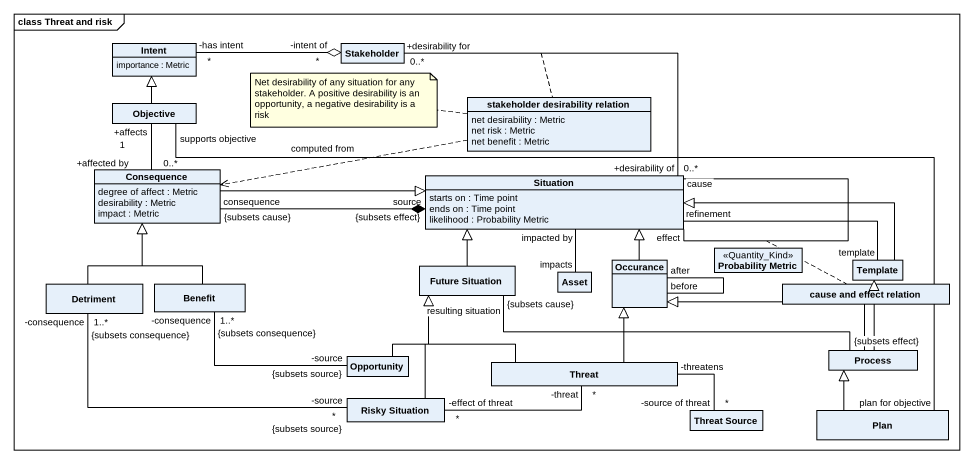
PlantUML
@startuml
mainframe class Threat and risk
hide circle
hide empty members
class Intent {
  importance : Metric
}
class Stakeholder
class "stakeholder desirability relation" as stakeholder_desirability {
  net desirability : Metric
  net risk : Metric
  net benefit : Metric
}
class Objective
class Consequence {
  degree of affect : Metric
  desirability : Metric
  impact : Metric
}
class Situation {
  starts on : Time point
  ends on : Time point
  likelihood : Probability Metric
}
class "Probability Metric" as Probability_Metric <<Quantity_Kind>>
class Detriment
class Benefit
class "Future Situation" as Future_Situation
class Asset
class Occurance
class "cause and effect relation" as cause_and_effect_relation
class Template
class Opportunity
class Threat
class "Process" as Process_
class "Risky Situation" as Risky_Situation
class "Threat Source" as Threat_Source
class Plan
Stakeholder "-intent of\n*" o-left- "-has intent\n*" Intent
Stakeholder "+desirability for\n0..*" -- "+desirability of\n0..*" Situation
(Stakeholder, Situation) .. stakeholder_desirability
stakeholder_desirability .left.> Consequence : computed from
Objective -up-|> Intent
Consequence "+affected by\n0..*" -up- "+affects\n1" Objective
Consequence -right-|> Situation
Situation "source\n{subsets effect}" *-left- "consequence\n{subsets cause}" Consequence
Situation "effect" -- "cause" Situation
(Situation, Situation) .. cause_and_effect_relation
Situation "impacted by" -- "impacts" Asset
Detriment -up-|> Consequence
Detriment "-consequence\n1..*\n{subsets consequence}" -right- "-source\n*\n{subsets source}" Risky_Situation
Benefit -up-|> Consequence
Future_Situation -up-|> Situation
Occurance -up-|> Situation
Occurance "before" -- "after" Occurance
Template "template" -left- "refinement" Situation
Template -left-|> Situation
Opportunity "-source\n{subsets source}" -left- "-consequence\n1..*\n{subsets consequence}" Benefit
Opportunity -up-|> Future_Situation
Threat -up-|> Future_Situation
Threat -up-|> Occurance
Threat "-threat\n*" -left- "-effect of threat\n*" Risky_Situation
Threat "-threatens" -right- "-source of threat\n*" Threat_Source
Process_ "{subsets effect}" -left- "resulting situation\n{subsets cause}" Future_Situation
Process_ -left-|> Occurance
Process_ -up-|> Template
Risky_Situation -up-|> Future_Situation
Plan "plan for objective" -left- "supports objective" Objective
Plan -up-|> Process_
note left of stakeholder_desirability : Net desirability of any situation for any stakeholder. A positive desirability is an opportunity, a negative desirability is a risk
@enduml
